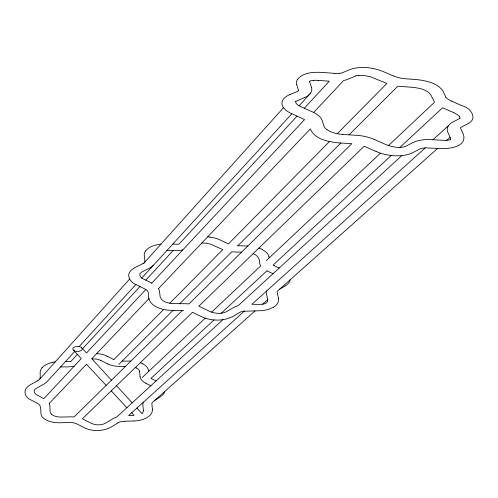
<?xml version="1.0" encoding="UTF-8"?>
<svg xmlns="http://www.w3.org/2000/svg" width="498" height="498" viewBox="0 0 498 498"><rect width="100%" height="100%" fill="white"/><g stroke="black" fill="none" stroke-linecap="round" stroke-linejoin="round"><path stroke-width="0.75" d="M295.575 101.555C295.501 104.25 299.161 105.813 301.296 106.914L312.072 111.708C316.13 113.606 320.619 116.159 322.243 120.609L324.204 126.673A10.9 6.406 -8.2 0 0 325.294 128.291L327.012 129.76M297.605 79.307C303.22 72.278 313.584 72.023 321.82 72.391L334.438 73.349M145.553 250.998C148.566 247.008 153.714 245.371 158.432 244.487A21.9 12.873 -8.2 0 1 160.979 244.138M310.435 93.251L309.762 94.072A14.909 8.765 -8.2 0 1 304.185 97.764M42.131 367.736L41.577 368.414A15.214 8.945 -8.2 0 0 40.164 372.448L40.22 377.496A6.138 3.611 -8.2 0 1 37.86 380.659M39.859 379.028L129.573 279.11M143.748 263.33L283.487 107.711C281.258 105.053 281.519 100.951 283.947 98.523A15.245 8.964 -8.2 0 1 289.873 94.589M74.638 351.513L47.696 381.001A3.156 1.855 -8.2 0 1 47.347 381.319L47.192 381.493A15.463 9.088 -8.2 0 1 43.345 384.425L36.597 388.16A6.418 3.772 -8.2 0 0 34.169 391.665L34.748 393.159L36.198 394.578L43.849 398.643L81.242 358.61L73.082 349.814L72.889 348.289A3.262 1.917 -8.2 0 1 73.592 347.473L75.764 346.577L78.298 346.452A6.262 3.679 -8.2 0 1 80.863 347.137A5.528 3.249 -8.2 0 1 81.884 347.872L86.528 352.958L145.839 289.475L147.651 291.087L148.46 292.892C146.642 306.214 161.956 310.329 172.159 310.36L183.482 310.435M79.151 346.571L135.898 284.464M141.806 277.996L291.797 113.824M299.124 105.806L310.304 93.568A2.309 1.357 -8.2 0 0 310.603 93.008M70.928 361.38L77.346 354.42M82.624 348.687L139.988 286.481M145.814 280.156L173.142 250.519M297.02 116.165L178.994 244.176A14.535 8.541 -8.2 0 1 176.852 244.219L172.762 244.113M304.315 108.253L329.259 81.199L318.147 80.383M151.666 283.238L304.533 119.607L289.431 112.629L285.858 110.201L283.499 107.724M313.665 112.467L343.576 80.545A16.926 9.948 -8.2 0 0 348.17 79.114L355.709 75.914M49.221 403.48L86.509 364.268L106.155 385.402M149.132 298.414L91.794 358.709L111.452 380.186M158.501 288.566L310.354 128.895C314.873 139.714 328.842 141.837 339.219 142.938L351.868 143.648L188.979 303.911A27.452 16.135 -8.2 0 0 185.356 303.724L174.039 303.631C169.108 303.344 162.161 302.467 160.213 297.175L159.503 291.398A20.194 11.871 -8.2 0 0 158.495 288.572M163.693 309.432L113.843 359.575M169.818 303.238L222.737 249.654L210.436 244.088L206.228 243.18L201.821 243.018M329.502 141.55L228.414 243.908L219.942 239.887A29.774 17.498 -8.2 0 0 209.975 237.085M337.221 133.738L386.865 83.471L370.674 76.817L364.131 75.534L358.373 75.422M118.885 364.393L173.055 310.366M179.759 303.68L231.813 251.764A26.481 15.563 -8.2 0 0 235.012 251.969L241.617 252.119M237.633 245.962L340.837 143.032M349.042 134.846L397.865 86.154L413.116 87.38C419.272 88.177 426.705 89.347 430.67 94.632L434.536 102.208L388.496 145.559M182.355 310.428L74.102 416.938A21.514 12.643 -8.2 0 0 70.797 416.851L61.049 417.069A13.11 7.707 -8.2 0 1 51.306 414.068M142.129 377.577L205.201 318.178M211.6 312.153L260.753 265.864A19.571 11.504 -8.2 0 1 259.707 263.461C260.137 258.618 257.242 255.063 253.09 253.694M266.38 260.566L380.404 153.185M213.991 319.921L151.05 378.324A12.973 7.626 -8.2 0 0 152.164 378.978L156.073 380.958M221.187 313.242L266.922 270.825M391.191 155.488L273.091 265.079L274.33 265.745M399.919 147.396L442.61 107.773L453.423 112.48M222.923 319.654L116.613 417.143A16.347 9.605 -8.2 0 0 112.031 419.223L105.539 423.175C101.15 425.529 95.572 425.329 91.128 423.232L82.382 418.781L192.514 312.271L201.628 316.734C211.407 321.142 223.446 321.422 233.033 316.355L240.316 312.115L242.675 311.287L262.788 310.646L268.266 309.488L273.228 307.334M401.83 155.594L238.131 305.704A16.963 9.966 -8.2 0 0 233.089 307.832L226.048 311.904C220.838 314.325 214.538 313.522 209.409 311.262L198.814 306.183L364.206 146.231L376.077 151.529M432.93 139.745L448.698 125.502M244.499 310.982L128.596 415.562L134.087 415.444L131.646 412.817M460.532 127.787A5.297 3.113 -8.2 0 0 460.812 128.876L463.532 134.759C466.869 147.022 448.742 149.089 440.195 148.585L425.311 147.831L251.907 304.297L259.595 304.365C262.434 304.303 268.092 304.085 267.793 300.045L266.555 294.443A17.343 10.197 -8.2 0 1 266.785 290.857M255.057 310.914L152.058 402.801A7.308 4.295 -8.2 0 0 151.884 404.102L152.419 409.288M262.639 304.166L267.706 299.659M437.618 148.441L277.205 291.336A6.76 3.972 -8.2 0 0 277.187 292.619L278.463 298.215M446.638 140.411L450.099 137.336M142.148 413.259L141.899 413.458L136.938 408.036M118.001 422.864L111.527 426.836C103.391 431.436 92.858 431.834 84.411 427.819L77.371 424.147A13.16 7.738 -8.2 0 0 69.564 422.528L59.791 422.771C54.382 422.846 48.661 421.899 44.198 418.65C38.215 415.662 43.027 407.893 38.813 404.202A12.406 7.289 -8.2 0 0 37.45 403.33L30.534 399.72C25.715 397.939 22.765 391.416 26.992 387.488A15.749 9.257 -8.2 0 1 31.063 384.356L37.836 380.646M154.349 400.548L159.895 397.143A14.753 8.671 -8.2 0 0 164.72 391.304M279.26 289.382L285.074 285.983M450.453 139.72L445.349 140.436L431.094 139.639C424.844 139.316 418.326 139.901 412.649 142.733L405.223 146.561C398.755 148.516 391.646 146.848 385.527 144.426L374.477 139.502M460.694 127.525L467.385 124.014C478.615 118.991 470.815 107.898 462.225 105.781L451.854 101.287M459.884 118.4L453.143 121.873C449.302 123.548 445.642 128.023 447.808 132.312L450.485 138.195A5.366 3.15 -8.2 0 1 450.715 139.372A1.102 0.647 -8.2 0 1 450.634 139.521M142.92 263.623L135.456 267.364A15.706 9.232 -8.2 0 0 130.725 270.812C125.901 275.475 130.551 282.683 135.948 284.501L145.833 289.469M295.999 101.256L304.197 97.776M298.034 91.184L289.867 94.583M310.017 81.043L310.304 80.937A7.924 4.663 -8.2 0 1 313.286 80.421M339.325 73.355L339.026 73.374A19.198 11.286 -8.2 0 1 334.444 73.337M124.463 421.233L133.894 421.009M425.311 147.831L420.829 148.485L413.159 152.488C407.383 155.42 400.741 156.048 394.348 155.75A43.046 25.298 -8.2 0 1 376.158 151.467M60.532 366.951L67.485 366.889A19.447 11.429 -8.2 0 0 74.208 366.155M125.484 366.385L119.931 366.428A21.98 12.917 -8.2 0 1 107.574 363.814M65.481 361.536L68.842 361.511A11.249 6.611 -8.2 0 0 70.928 361.38M122.166 361.125L130.887 361.069M167.042 250.376L174.823 250.556A23.244 13.664 -8.2 0 0 182.766 249.965M237.845 245.751L247.83 246.006M342.805 134.485L356.238 135.269A43.836 25.765 -8.2 0 1 374.409 139.552M207.691 236.849L209.975 237.085M258.91 248.066L260.037 248.496A29.65 17.43 -8.2 0 1 261.425 249.106L262.496 249.647M135.412 367.499L136.352 367.922M393.239 75.914L383.118 71.531C372.635 67.342 360.428 65.736 349.646 69.695L342.12 72.82A6.879 4.046 -8.2 0 1 339.331 73.306M274.386 265.77L279.185 268.055M273.004 273.726L267.046 270.887M151.803 283.088L143.661 279.104C140.635 278.394 137.635 273.651 141.644 272.113L149.07 268.347A15.394 9.051 -8.2 0 0 153.515 265.123M107.132 356.182L113.787 359.55M100.889 360.459L107.543 363.839M145.902 383.311L150.794 385.794M73.237 350.001L74.688 350.928A6.312 3.71 -8.2 0 0 76.474 351.37L79.269 351.295L81.404 350.461A3.268 1.917 -8.2 0 0 82.232 349.54L81.877 347.872M51.269 414.081L50.061 412.033L49.9 406.175A18.009 10.589 -8.2 0 0 49.215 403.48M111.241 390.874L126.897 407.713M116.538 385.745L132.194 402.851M459.48 116.737L459.747 117.211A4.899 2.882 -8.2 0 1 459.978 118.225M445.841 97.091L443.071 91.271C437.916 83.085 426.188 80.632 416.901 79.624L404.88 78.709A30.552 17.959 -8.2 0 1 393.308 75.864M309.7 81.853L311.499 87.411M296.74 84.66L298.451 90.225M268.82 256.451L269.163 257.945M148.336 370.394L148.466 371.608M139.596 371.552L140.075 376.457M143.387 410.501L142.882 405.31A16.502 9.699 -8.2 0 1 143.374 402.222M313.292 80.371A18.638 10.956 -8.2 0 1 318.135 80.408M342.848 134.373A28.921 17 -8.2 0 1 327.086 129.717M311.443 87.424A16.098 9.462 -8.2 0 1 310.509 93.263M309.818 81.809A1.749 1.027 -8.2 0 1 309.644 81.286M453.305 112.579A22.559 13.259 -8.2 0 1 459.629 116.681M52.744 362.32A18.837 11.074 -8.2 0 1 55.259 361.878M42.037 367.711A15.874 9.331 -8.2 0 1 52.757 362.37M92.012 358.946A11.186 6.574 -8.2 0 1 93.431 358.884A13.365 7.856 -8.2 0 1 100.864 360.477M136.253 367.997A10.533 6.194 -8.2 0 1 139.708 371.533M142.453 363.714A19.391 11.398 -8.2 0 1 148.454 370.375M295.694 101.43A1.208 0.71 -8.2 0 1 295.949 101.287M298.333 90.269A1.892 1.114 -8.2 0 1 298.489 90.879M296.783 84.648A15.905 9.35 -8.2 0 1 297.536 79.294M355.697 75.895A6.872 4.04 -8.2 0 1 358.367 75.459M451.979 101.181A22.304 13.11 -8.2 0 1 445.71 97.178M96.631 353.624A22.335 13.129 -8.2 0 1 107.12 356.188M140.368 362.706A22.46 13.203 -8.2 0 1 142.546 363.646M145.989 383.248A19.733 11.597 -8.2 0 1 139.95 376.476M143.343 410.508A6.717 3.947 -8.2 0 1 142.21 413.259M152.351 409.3A15.712 9.232 -8.2 0 1 147.358 417.43A17.324 10.184 -8.2 0 1 133.912 420.935M117.92 422.802A8.435 4.961 -8.2 0 1 124.438 421.308M145.528 250.998A15.563 9.145 -8.2 0 0 144.277 255.53L144.862 260.933A4.812 2.826 -8.2 0 1 143.001 263.679M262.384 249.722A23.443 13.776 -8.2 0 1 268.988 256.414M290.241 279.59A14.666 8.622 -8.2 0 1 285.111 286.008M278.332 298.246A15.874 9.331 -8.2 0 1 273.334 307.391"/></g></svg>
